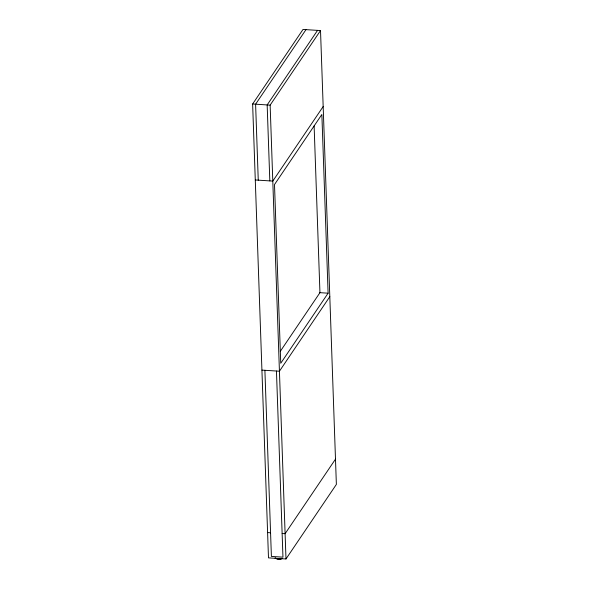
<?xml version="1.0" encoding="UTF-8"?>
<svg xmlns="http://www.w3.org/2000/svg" width="589" height="589" viewBox="0 0 589 589"><rect width="100%" height="100%" fill="white"/><g stroke="black" fill="none" stroke-linecap="round" stroke-linejoin="round"><path stroke-width="0.88" d="M252.629 104.01L303.011 29.45L320.519 30.562L336.371 484.416L285.989 558.976L268.481 557.864L252.629 104.01L270.137 105.122L320.519 30.562M305.986 29.641L255.604 104.194L258.254 180.168M317.552 30.37L267.163 104.93L269.821 180.904M323.177 106.535L272.788 181.088L255.28 179.976M280.305 351.331L319.945 292.674L314.121 125.869M328.102 293.189L280.739 363.273L274.503 184.556L321.866 114.472L328.102 293.189L319.348 292.63M329.818 296.657L279.429 371.217L261.921 370.106M335.487 459.14L285.105 533.7L282.131 533.509M282.264 558.475L280.754 559.263L278.258 559.469L276.057 558.527M279.466 558.961L281.454 558.6L278.008 558.961L275.004 557.974L276.675 558.784M267.597 532.589L270.565 532.773M270.137 105.122L285.989 558.976M276.455 371.026L282.956 557.157L271.396 556.421L264.895 370.29"/></g></svg>
